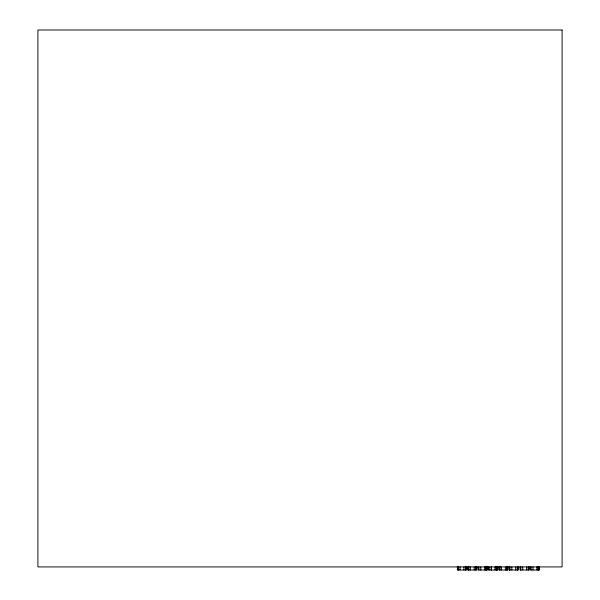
<?xml version="1.0" encoding="UTF-8"?>
<svg xmlns="http://www.w3.org/2000/svg" width="600" height="600" viewBox="0 0 600 600"><rect width="100%" height="100%" fill="white"/><g stroke="black" fill="none" stroke-linecap="round" stroke-linejoin="round"><path stroke-width="0.9" d="M539.535 566.925L539.535 570L530.303 570L530.303 566.925M538.77 566.925L538.77 570M538.38 566.925L538.38 570M537.938 566.31L537.938 570M536.842 566.925L536.842 570M532.995 566.925L532.995 570M531.075 566.925L531.075 570M529.283 566.925L529.283 570L520.05 570L520.05 566.925M528.51 566.925L528.51 570M528.127 566.925L528.127 570M526.59 566.925L526.59 570M522.743 566.925L522.743 570M520.815 566.925L520.815 570M520.493 566.31L520.493 570M518.4 566.925L518.4 570L509.168 570L509.168 566.925M517.627 566.925L517.627 570M517.245 566.925L517.245 570M515.707 566.925L515.707 570M511.86 566.925L511.86 570M509.933 566.925L509.933 570M509.61 566.31L509.61 570M508.028 566.925L508.028 570L498.795 570L498.795 566.925M507.255 566.925L507.255 570M506.873 566.925L506.873 570M506.812 566.31L506.812 570M505.335 566.925L505.335 570M501.487 566.925L501.487 570M500.01 566.31L500.01 570M499.567 566.925L499.567 570M497.655 566.925L497.655 570L488.423 570L488.423 566.925M497.213 566.31L497.213 570M496.882 566.925L496.882 570M496.5 566.925L496.5 570M496.058 566.31L496.058 570M494.963 566.925L494.963 570M491.558 566.31L491.558 570M491.115 566.925L491.115 570M489.195 566.925L489.195 570M487.35 566.925L487.35 570L478.118 570L478.118 566.925M486.908 566.31L486.908 570M486.577 566.925L486.577 570M486.195 566.925L486.195 570M485.752 566.31L485.752 570M484.658 566.925L484.658 570M480.81 566.925L480.81 570M478.89 566.925L478.89 570M476.835 566.925L476.835 570L467.603 570L467.603 566.925M476.062 566.925L476.062 570M475.62 566.31L475.68 570M474.143 566.925L474.143 570M470.295 566.925L470.295 570M468.817 566.31L468.817 570M468.375 566.925L468.375 570M466.605 566.925L466.605 570L457.373 570L457.373 566.925M465.84 566.925L465.84 570M465.39 566.31L465.45 570M463.912 566.925L463.912 570M460.065 566.925L460.065 570M458.588 566.31L458.588 570M458.145 566.925L458.145 570M562.088 30L37.912 30L37.912 566.925L562.088 566.925L562.088 30"/></g></svg>
